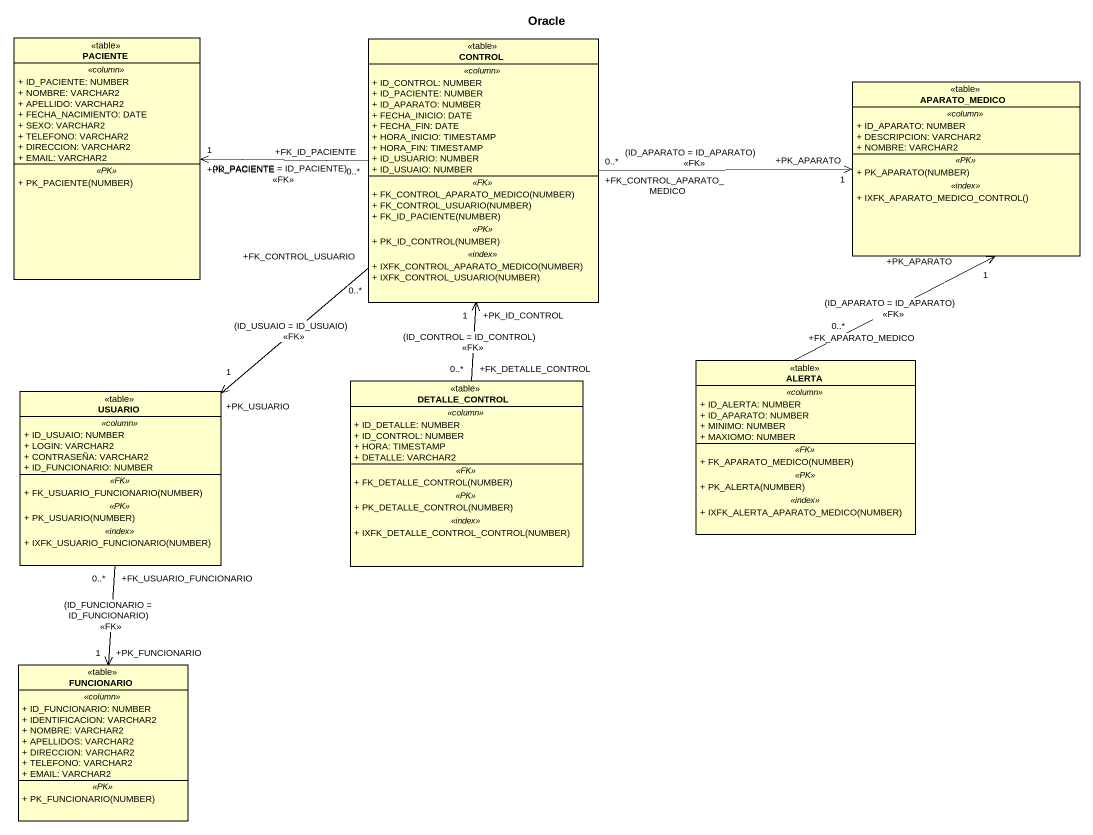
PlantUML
@startuml
title Oracle
hide circle
hide empty members
skinparam classAttributeIconSize 0
class PACIENTE <<table>> {
  .. <<column>> ..
  + ID_PACIENTE: NUMBER
  + NOMBRE: VARCHAR2
  + APELLIDO: VARCHAR2
  + FECHA_NACIMIENTO: DATE
  + SEXO: VARCHAR2
  + TELEFONO: VARCHAR2
  + DIRECCION: VARCHAR2
  + EMAIL: VARCHAR2
  .. <<PK>> ..
  + PK_PACIENTE(NUMBER)
}
class "CONTROL" as CONTROL_ <<table>> {
  .. <<column>> ..
  + ID_CONTROL: NUMBER
  + ID_PACIENTE: NUMBER
  + ID_APARATO: NUMBER
  + FECHA_INICIO: DATE
  + FECHA_FIN: DATE
  + HORA_INICIO: TIMESTAMP
  + HORA_FIN: TIMESTAMP
  + ID_USUARIO: NUMBER
  + ID_USUAIO: NUMBER
  .. <<FK>> ..
  + FK_CONTROL_APARATO_MEDICO(NUMBER)
  + FK_CONTROL_USUARIO(NUMBER)
  + FK_ID_PACIENTE(NUMBER)
  .. <<PK>> ..
  + PK_ID_CONTROL(NUMBER)
  .. <<index>> ..
  + IXFK_CONTROL_APARATO_MEDICO(NUMBER)
  + IXFK_CONTROL_USUARIO(NUMBER)
}
class APARATO_MEDICO <<table>> {
  .. <<column>> ..
  + ID_APARATO: NUMBER
  + DESCRIPCION: VARCHAR2
  + NOMBRE: VARCHAR2
  .. <<PK>> ..
  + PK_APARATO(NUMBER)
  .. <<index>> ..
  + IXFK_APARATO_MEDICO_CONTROL()
}
class USUARIO <<table>> {
  .. <<column>> ..
  + ID_USUAIO: NUMBER
  + LOGIN: VARCHAR2
  + CONTRASEÑA: VARCHAR2
  + ID_FUNCIONARIO: NUMBER
  .. <<FK>> ..
  + FK_USUARIO_FUNCIONARIO(NUMBER)
  .. <<PK>> ..
  + PK_USUARIO(NUMBER)
  .. <<index>> ..
  + IXFK_USUARIO_FUNCIONARIO(NUMBER)
}
class DETALLE_CONTROL <<table>> {
  .. <<column>> ..
  + ID_DETALLE: NUMBER
  + ID_CONTROL: NUMBER
  + HORA: TIMESTAMP
  + DETALLE: VARCHAR2
  .. <<FK>> ..
  + FK_DETALLE_CONTROL(NUMBER)
  .. <<PK>> ..
  + PK_DETALLE_CONTROL(NUMBER)
  .. <<index>> ..
  + IXFK_DETALLE_CONTROL_CONTROL(NUMBER)
}
class ALERTA <<table>> {
  .. <<column>> ..
  + ID_ALERTA: NUMBER
  + ID_APARATO: NUMBER
  + MINIMO: NUMBER
  + MAXIOMO: NUMBER
  .. <<FK>> ..
  + FK_APARATO_MEDICO(NUMBER)
  .. <<PK>> ..
  + PK_ALERTA(NUMBER)
  .. <<index>> ..
  + IXFK_ALERTA_APARATO_MEDICO(NUMBER)
}
class FUNCIONARIO <<table>> {
  .. <<column>> ..
  + ID_FUNCIONARIO: NUMBER
  + IDENTIFICACION: VARCHAR2
  + NOMBRE: VARCHAR2
  + APELLIDOS: VARCHAR2
  + DIRECCION: VARCHAR2
  + TELEFONO: VARCHAR2
  + EMAIL: VARCHAR2
  .. <<PK>> ..
  + PK_FUNCIONARIO(NUMBER)
}
CONTROL_ "+FK_ID_PACIENTE\n0..*" -left-> "+PK_PACIENTE\n1" PACIENTE : (ID_PACIENTE = ID_PACIENTE)\n<<FK>>
CONTROL_ "+FK_CONTROL_APARATO_MEDICO\n0..*" -right-> "+PK_APARATO\n1" APARATO_MEDICO : (ID_APARATO = ID_APARATO)\n<<FK>>
CONTROL_ "+FK_CONTROL_USUARIO\n0..*" --> "+PK_USUARIO\n1" USUARIO : (ID_USUAIO = ID_USUAIO)\n<<FK>>
USUARIO "+FK_USUARIO_FUNCIONARIO\n0..*" --> "+PK_FUNCIONARIO\n1" FUNCIONARIO : (ID_FUNCIONARIO = ID_FUNCIONARIO)\n<<FK>>
DETALLE_CONTROL "+FK_DETALLE_CONTROL\n0..*" -up-> "+PK_ID_CONTROL\n1" CONTROL_ : (ID_CONTROL = ID_CONTROL)\n<<FK>>
ALERTA "+FK_APARATO_MEDICO\n0..*" -up-> "+PK_APARATO\n1" APARATO_MEDICO : (ID_APARATO = ID_APARATO)\n<<FK>>
@enduml
